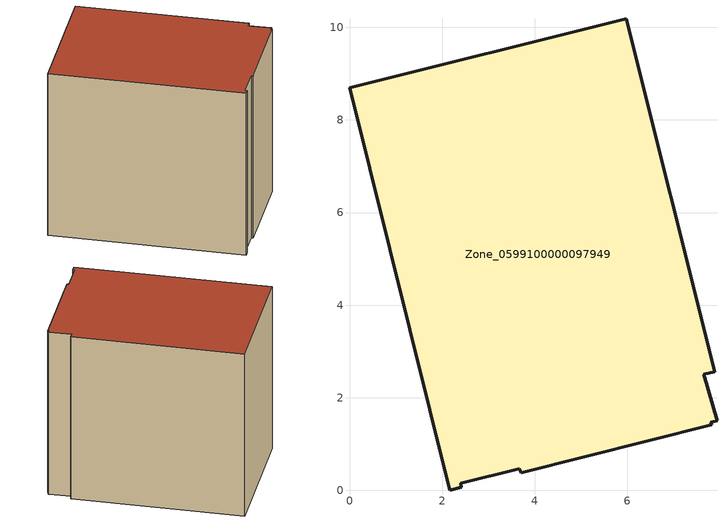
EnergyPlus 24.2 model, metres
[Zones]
Zone_0599100000097949
 floor ground (C_G): 7.8,1.47 7.83,1.42 3.71,0.39 3.67,0.46 2.4,0.15 2.42,0.06 2.17,0 0,8.69 5.98,10.19 7.88,2.56 7.65,2.51 7.94,1.5 z0
 wall outside (C_F): 7.88,2.56 5.98,10.19 0,8.69 2.17,0 2.42,0.06 2.4,0.15 3.67,0.46 3.71,0.39 7.83,1.42 7.8,1.47 7.94,1.5 7.65,2.51 7.88,2.56 z0:8.22
 roof outside (C_R): 7.83,1.42 7.8,1.47 7.94,1.5 7.65,2.51 7.88,2.56 5.98,10.19 0,8.69 2.17,0 2.42,0.06 2.4,0.15 3.67,0.46 3.71,0.39 z8.22
[BUILDING]
Pand.0599100000097949: North Axis=0; Terrain=City; Loads Convergence Tolerance Value=0.04; Temperature Convergence Tolerance Value=0.4; Solar Distribution=FullExterior; Maximum Number of Warmup Days=25; Minimum Number of Warmup Days=1
[Site:Location]
Rotterdam.The.Hague.AP_ZH_NLD Design_Conditions: Latitude=51.96; Longitude=4.45; Time Zone=1; Elevation=-4.5
[SITE:GROUNDTEMPERATURE:BUILDINGSURFACE]
18, 18, 18, 18, 18, 18, 18, 18, 18, 18, 18, 18
[MATERIAL] Thermal Absorptance=0.9; Solar Absorptance=0.7; Visible Absorptance=0.7
Name | Roughness | Thickness | Conductivity | Density | Specific Heat
G.TC.1965-1974 | MediumSmooth | 0.15 | 0.882353 | 540 | 1210
F.TC.1965-1974 | Rough | 0.3 | 0.697674 | 1920 | 840
R.TC.1965-1974 | MediumRough | 0.2 | 0.232558 | 1500 | 1000
[CONSTRUCTION]
C_G: G.TC.1965-1974
C_F: F.TC.1965-1974
C_R: R.TC.1965-1974
[ZONE]
Zone_0599100000097949: Type=1; Multiplier=1; Ceiling Height=Autocalculate; Volume=Autocalculate; Floor Area=autocalculate; Part of Total Floor Area=Yes
[ZONEINFILTRATION:DESIGNFLOWRATE]
Infil_Zone_0599100000097949: Zone or ZoneList or Space or SpaceList=Zone_0599100000097949; Schedule=AlwaysOn; Design Flow Rate Calculation Method=Flow/Area; Flow Rate per Floor Area=0.003; Constant Term Coefficient=1; Temperature Term Coefficient=0; Velocity Term Coefficient=0; Velocity Squared Term Coefficient=0
[HVACTEMPLATE:ZONE:IDEALLOADSAIRSYSTEM]
Zone_0599100000097949: Maximum Heating Supply Air Temperature=50; Minimum Cooling Supply Air Temperature=13; Maximum Heating Supply Air Humidity Ratio=0.0156; Minimum Cooling Supply Air Humidity Ratio=0.0077; Heating Limit=NoLimit; Cooling Limit=NoLimit; Dehumidification Control Type=ConstantSensibleHeatRatio; Cooling Sensible Heat Ratio=0.7; Dehumidification Setpoint=60; Humidification Control Type=None; Humidification Setpoint=30; Outdoor Air Method=None; Outdoor Air Flow Rate per Person=0.00944; Outdoor Air Flow Rate per Zone Floor Area=0; Outdoor Air Flow Rate per Zone=0; Demand Controlled Ventilation Type=None; Outdoor Air Economizer Type=NoEconomizer; Heat Recovery Type=None; Sensible Heat Recovery Effectiveness=0.7; Latent Heat Recovery Effectiveness=0.65
[ZONECONTROL:THERMOSTAT]
ThermostatControl_Zone_0599100000097949: Zone or ZoneList=Zone_0599100000097949; Control Type Schedule=DualSetpointControlType; Control 1=Thermostat_Zone_0599100000097949; Temperature Difference Between Cutout And Setpoint=0
[THERMOSTATSETPOINT:DUALSETPOINT]
Thermostat_Zone_0599100000097949: Heating Setpoint Temperature Schedule=HeatingSetpoint_Zone_0599100000097949; Cooling Setpoint Temperature Schedule=CoolingSetpoint_Zone_0599100000097949
[SCHEDULE:COMPACT]
HeatingSetpoint_Zone_0599100000097949: Through: 12/31, For: AllDays, Until: 24:00, 21
CoolingSetpoint_Zone_0599100000097949: Through: 12/31, For: AllDays, Until: 24:00, 24
DualSetpointControlType: Through: 12/31, For: AllDays, Until: 24:00, 4
AlwaysOn: Through: 12/31, For: AllDays, Until: 24:00, 1
